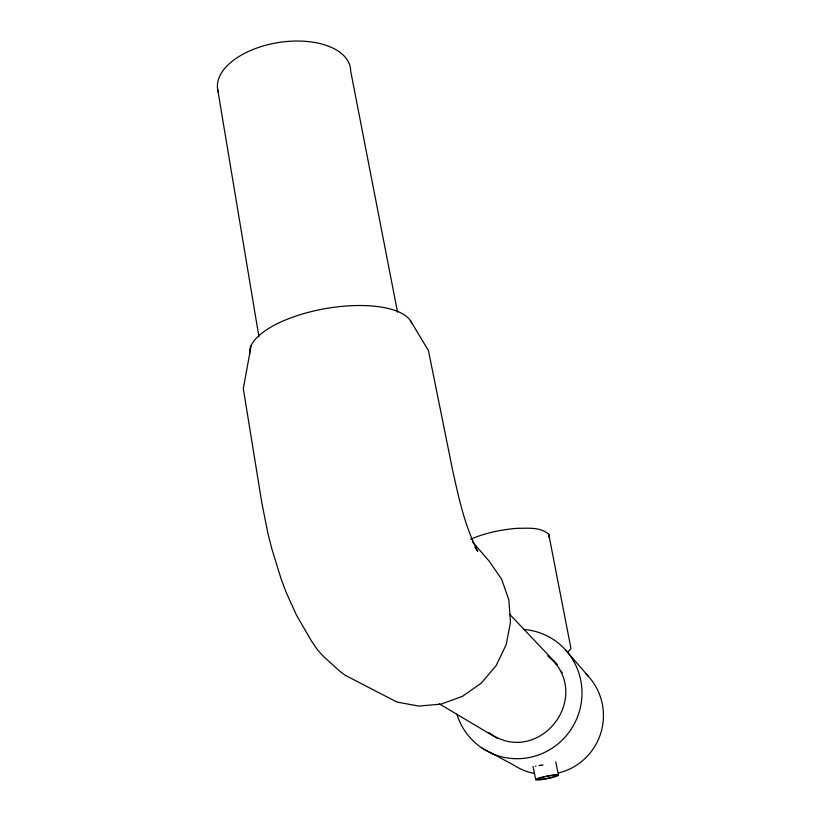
<?xml version="1.0" encoding="UTF-8"?>
<svg xmlns="http://www.w3.org/2000/svg" width="821" height="821" viewBox="0 0 821 821"><rect width="100%" height="100%" fill="white"/><g stroke="black" fill="none" stroke-linecap="round" stroke-linejoin="round"><path stroke-width="1.23" d="M251.216 345.343L243.303 388.62L261.848 502.975L267.882 533.198L271.823 548.787L280.987 578.518L286.026 592.054L296.463 615.124L311.621 641.273L317.594 649.904L323.238 656.215L340.027 671.424L345.22 675.293L396.933 702.047L418.72 706.07L441.093 704.131L462.439 696.311L481.25 683.154L496.161 665.585L506.126 644.875L510.457 622.513L508.887 600.089L501.61 579.164L489.193 561.174L472.383 541.706M568.009 652.007L570.872 648.693L570.462 645.87L548.746 534.276C540.331 526.661 527.698 528.426 517.22 528.303C501.303 529.637 485.427 532.839 470.72 539.192M535.364 766.321L535.969 766.034M541.193 765.49L543.02 764.792M539.038 765.449L541.162 765.193M482.071 748.105L513.464 764.895A58.527 57.706 -71.4 0 0 534.409 773.495M439.317 703.864L497.752 738.623M547.679 655.794L556.833 664.261M489.07 732.732C535.466 766.732 591.048 703.145 553.385 660.618M560.507 670.952L562.241 672.758M555.027 663.009L556.741 664.805M509.656 614.241L557.079 664.302M565.351 649.719L588.298 676.268M474.938 547.238L477.76 551.353C464.727 526.066 458.765 497.803 452.628 470.228L428.439 350.557L410.582 320.908M555.745 761.867L558.454 774.942M533.055 766.445L535.703 779.468M397.538 312.165L350.649 70.924A67.23 36.473 -9.1 0 0 277.826 42.641A67.23 36.473 -9.1 0 0 218.489 92.609M217.627 89.13L258.933 336.795M548.746 534.276L549.341 538.012M249.758 354.056A82.603 31.865 -9.9 0 1 322.232 309.199A82.603 31.865 -9.9 0 1 411.742 323.105M523.839 629.461A64.972 63.73 -63 0 1 581.945 690.42A64.972 63.73 -63 0 1 528.868 757.598A64.972 63.73 -63 0 1 456.897 714.188M585.66 673.569A58.527 57.706 -71.4 0 1 601.331 731.254A58.527 57.706 -71.4 0 1 558.393 772.972M539.766 778.185L538.586 778.647A9.349 1.016 -11.3 0 0 539.992 779.406L543.871 778.955A9.606 1.037 -11.3 0 0 553.067 776.994L555.961 775.989A9.349 1.016 -11.3 0 0 554.637 775.219L550.747 775.66A9.606 1.037 -11.3 0 0 541.46 777.651L539.766 778.185M540.218 779.755A11.689 1.262 -11.3 0 0 558.485 775.27A11.689 1.262 -11.3 0 0 542.599 777.056A11.689 1.262 -11.3 0 0 540.218 779.755"/></g></svg>
